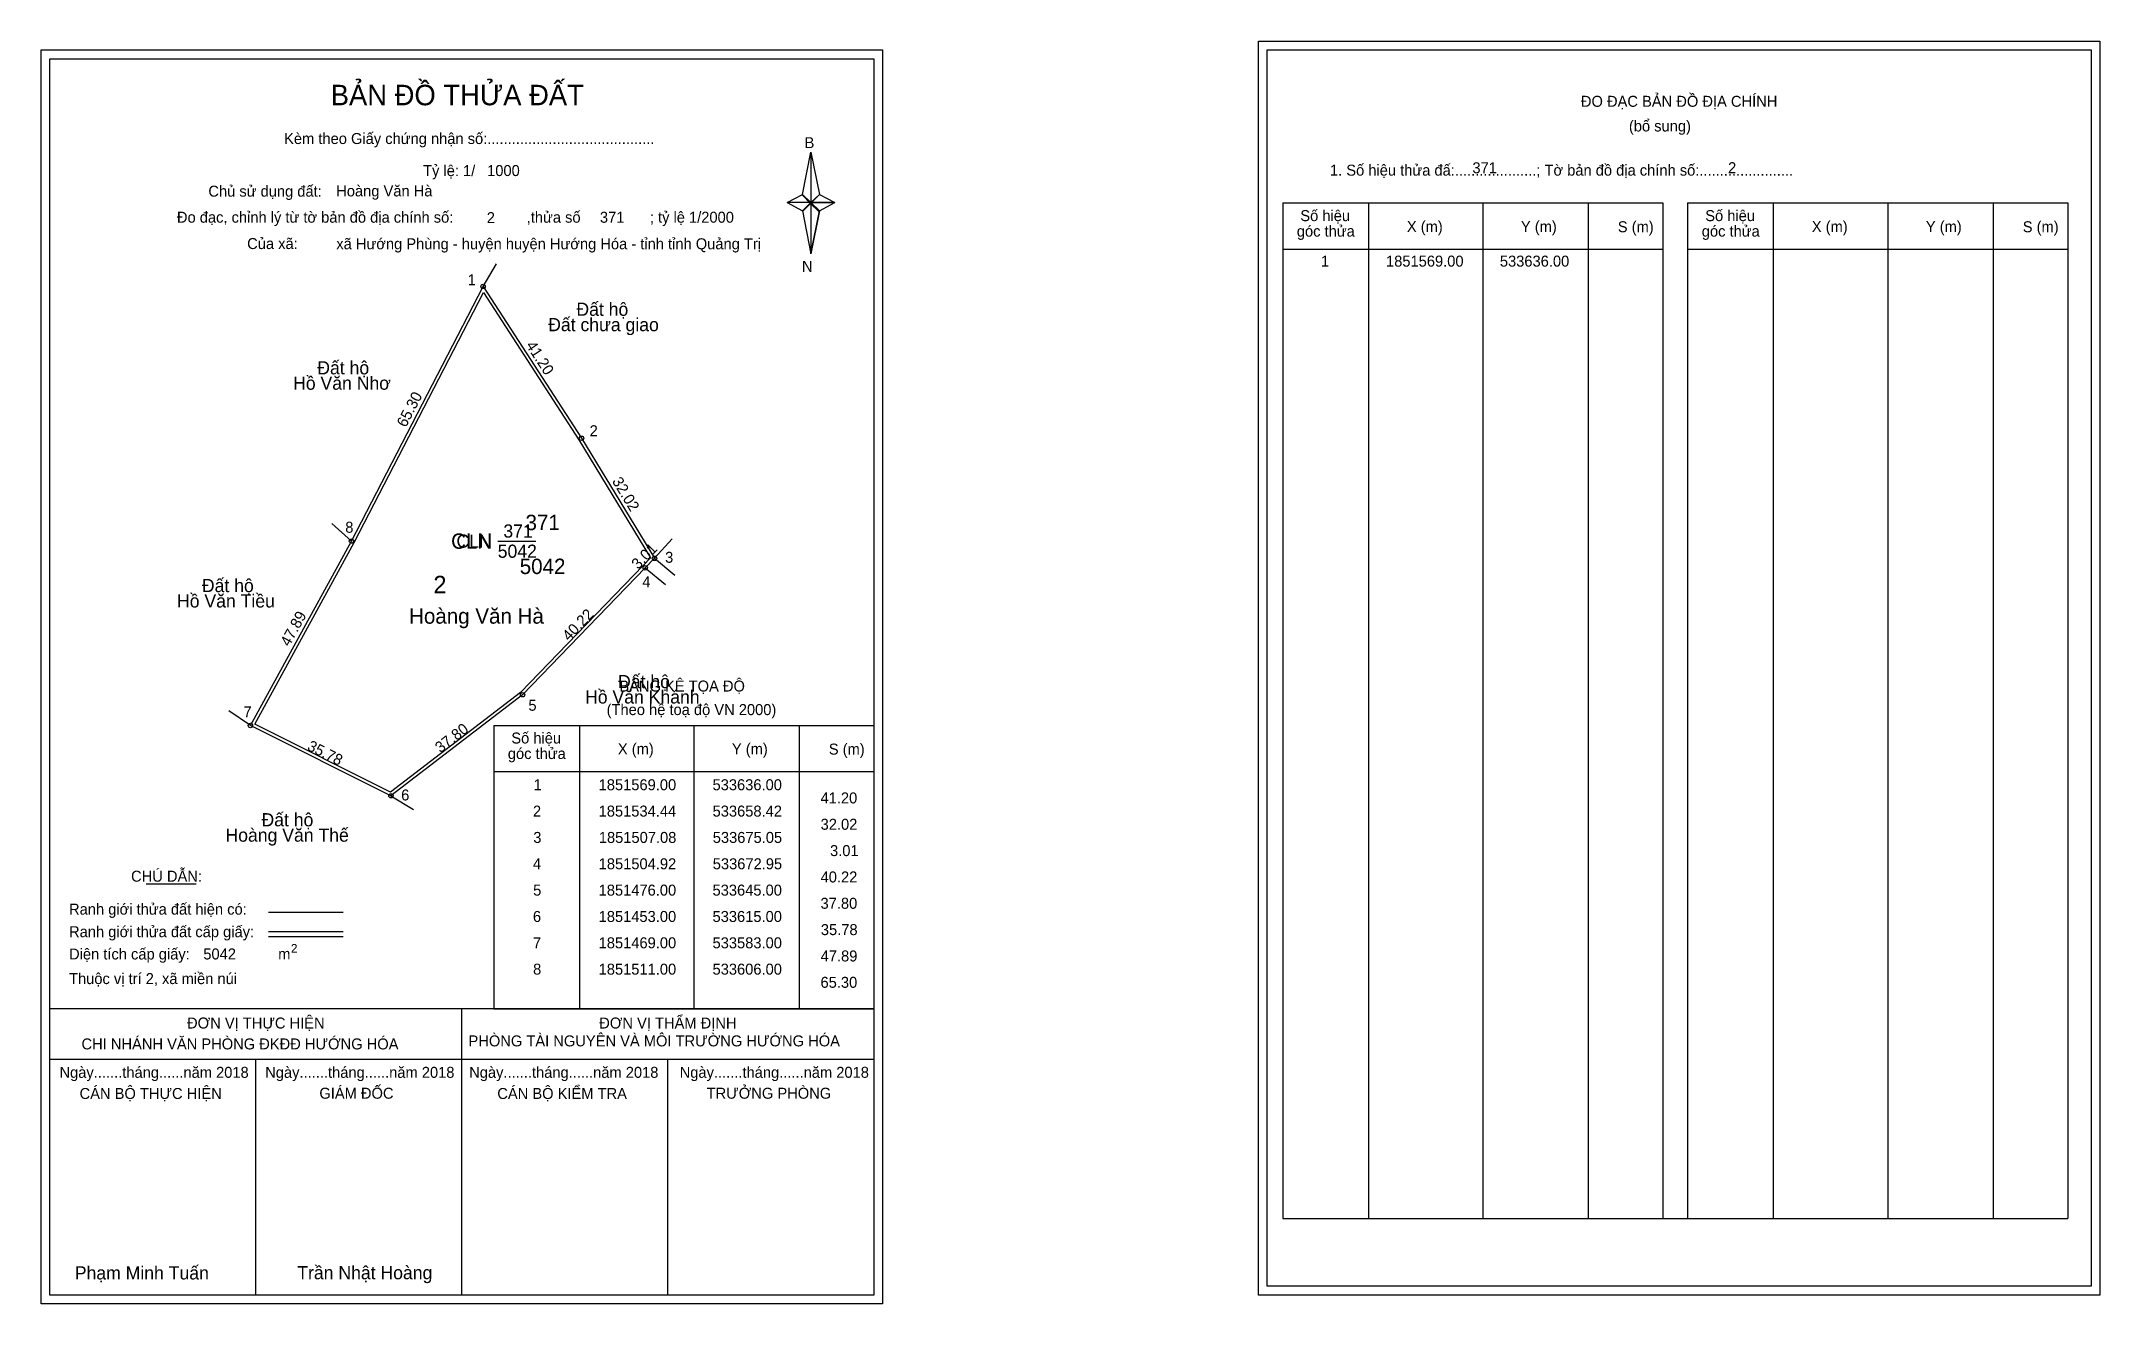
# Model space of a CAD drawing. Extents: x 533535 to 534004, y 1851337 to 1851625.
import ezdxf

# ---------------------------------------------------------------- set-up
doc = ezdxf.new("R2010")
doc.units = 0
for name, color, linetype in [('Level 1', 7, 'Continuous'), ('Level 10', 7, 'Continuous'), ('Level 11', 7, 'Continuous'), ('Level 13', 7, 'Continuous'), ('Level 2', 7, 'Continuous'), ('Level 27', 7, 'Continuous'), ('Level 3', 7, 'Continuous'), ('Level 36', 7, 'Continuous'), ('Level 4', 7, 'Continuous'), ('Level 49', 7, 'Continuous'), ('Level 5', 7, 'Continuous'), ('Level 53', 7, 'Continuous'), ('Level 55', 7, 'Continuous'), ('Level 6', 7, 'Continuous'), ('Level 63', 7, 'Continuous'), ('Level 7', 7, 'Continuous'), ('Level 9', 7, 'Continuous')]:
    doc.layers.add(name, color=color, linetype=linetype)

msp = doc.modelspace()

# ---------------------------------------------------------------- linework, layer by layer
at = {"layer": 'Level 1'}
for p, q in [((533537.32, 1851620.86), (533537.32, 1851620.86)), ((533814.64, 1851622.86), (533814.64, 1851622.86)), ((533708.74, 1851589.98), (533710.71, 1851599.62)), ((533710.71, 1851599.62), (533710.71, 1851588.1)), ((533710.71, 1851599.62), (533712.68, 1851589.98)), ((533705.3, 1851588.1), (533708.74, 1851589.98)), ((533708.74, 1851589.98), (533710.71, 1851588.1)), ((533710.56, 1851587.88), (533708.74, 1851589.76)), ((533710.71, 1851588.1), (533708.74, 1851586.26)), ((533710.56, 1851587.88), (533708.74, 1851586.04)), ((533708.74, 1851586.04), (533710.56, 1851587.88)), ((533708.74, 1851586.26), (533710.71, 1851576.4)), ((533712.53, 1851589.76), (533710.56, 1851587.88)), ((533710.56, 1851587.88), (533712.53, 1851589.76)), ((533712.53, 1851586.04), (533710.56, 1851587.88)), ((533712.68, 1851589.98), (533710.71, 1851588.1)), ((533710.71, 1851588.1), (533710.71, 1851576.4)), ((533710.71, 1851588.1), (533716.12, 1851588.1)), ((533710.71, 1851588.1), (533712.68, 1851586.26)), ((533712.68, 1851586.26), (533710.71, 1851576.4)), ((533712.68, 1851586.26), (533716.12, 1851588.1)), ((533818.18, 1851588.01), (533904.78, 1851588.01)), ((533837.77, 1851356.74), (533837.77, 1851588.01)), ((533863.84, 1851356.74), (533863.84, 1851588.01)), ((533887.81, 1851588.01), (533887.81, 1851356.74)), ((533904.78, 1851588.01), (533904.78, 1851356.74)), ((533910.43, 1851588.01), (533997.04, 1851588.01)), ((533930.02, 1851356.74), (533930.02, 1851588.01)), ((533956.1, 1851356.74), (533956.1, 1851588.01)), ((533980.07, 1851588.01), (533980.07, 1851356.74)), ((533997.04, 1851588.01), (533997.04, 1851356.74)), ((533818.18, 1851577.48), (533904.78, 1851577.48)), ((533910.43, 1851577.48), (533997.04, 1851577.48)), ((533638.42, 1851469.04), (533725.02, 1851469.04)), ((533658.01, 1851404.51), (533658.01, 1851469.04)), ((533684.08, 1851404.51), (533684.08, 1851469.04)), ((533708.05, 1851469.04), (533708.05, 1851404.51)), ((533638.42, 1851458.51), (533725.02, 1851458.51)), ((533559.24, 1851432.93), (533570.64, 1851432.93)), ((533587.1, 1851426.52), (533604.12, 1851426.52)), ((533587.1, 1851422.08), (533604.12, 1851422.08)), ((533587.1, 1851420.98), (533604.12, 1851420.98)), ((533644.15, 1851404.51), (533537.32, 1851404.51)), ((533725.02, 1851404.51), (533620.18, 1851404.51)), ((533631.17, 1851339.29), (533631.17, 1851404.51)), ((533638.42, 1851404.51), (533725.02, 1851404.51)), ((533725.02, 1851392.96), (533537.32, 1851392.96)), ((533584.24, 1851339.29), (533584.24, 1851392.96)), ((533678.09, 1851339.29), (533678.09, 1851392.96)), ((533818.18, 1851356.74), (533997.04, 1851356.74)), ((533725.02, 1851339.29), (533725.02, 1851339.29)), ((534002.34, 1851341.29), (534002.34, 1851341.29))]:
    msp.add_line(p, q, dxfattribs=at)
for points in [[(533708.74, 1851589.98), (533710.71, 1851599.62), (533710.71, 1851588.1)], [(533705.3, 1851588.1), (533708.74, 1851586.26), (533710.71, 1851588.1)], [(533710.71, 1851588.1), (533712.68, 1851589.98), (533716.12, 1851588.1)], [(533710.71, 1851588.1), (533710.71, 1851576.4), (533712.68, 1851586.26)]]:
    msp.add_lwpolyline(points, close=True, dxfattribs=at)
at = {"layer": 'Level 10'}
for points in [[(533675.05, 1851507.08), (533672.95, 1851504.92), (533645, 1851476), (533615, 1851453), (533583, 1851469), (533606, 1851511), (533636, 1851569), (533658.42, 1851534.44)], [(533674.17, 1851507.18), (533672.45, 1851505.41), (533644.53, 1851476.52), (533614.92, 1851453.82), (533583.96, 1851469.3), (533606.62, 1851510.67), (533636.07, 1851567.61), (533657.83, 1851534.07)]]:
    msp.add_lwpolyline(points, close=True, dxfattribs=at)
at = {"layer": 'Level 11'}
for centre in [(533636, 1851569), (533658.42, 1851534.44), (533606, 1851511), (533675.05, 1851507.08), (533675.05, 1851507.08), (533672.95, 1851504.92), (533645, 1851476), (533583, 1851469), (533615, 1851453)]:
    msp.add_circle(centre, 0.5, dxfattribs=at)
at = {"layer": 'Level 27'}
for p, q in [((533636, 1851569), (533639.04, 1851574.18)), ((533606, 1851511), (533601.52, 1851514.99)), ((533675.05, 1851507.08), (533679.1, 1851511.51)), ((533675.05, 1851507.08), (533679.68, 1851503.27)), ((533672.95, 1851504.92), (533677.58, 1851501.1)), ((533583, 1851469), (533578.04, 1851472.38)), ((533615, 1851453), (533620.14, 1851449.91))]:
    msp.add_line(p, q, dxfattribs=at)
at = {"layer": 'Level 3'}
for p, q in [((533818.18, 1851588.01), (533818.18, 1851356.74)), ((533910.43, 1851588.01), (533910.43, 1851356.74)), ((533638.42, 1851469.04), (533638.42, 1851404.51))]:
    msp.add_line(p, q, dxfattribs=at)
at = {"layer": 'Level 63'}
for points in [[(533812.65, 1851624.86), (534004.35, 1851624.86), (534004.35, 1851339.29), (533812.65, 1851339.29)], [(533535.32, 1851622.86), (533727.02, 1851622.86), (533727.02, 1851337.29), (533535.32, 1851337.29)], [(533537.32, 1851620.86), (533725.02, 1851620.86), (533725.02, 1851339.29), (533537.32, 1851339.29)], [(533814.65, 1851622.86), (534002.35, 1851622.86), (534002.35, 1851341.29), (533814.65, 1851341.29)]]:
    msp.add_lwpolyline(points, close=True, dxfattribs=at)
at = {"layer": 'Level 9'}
msp.add_line((533639.33, 1851511), (533648.02, 1851511), dxfattribs=at)

# ---------------------------------------------------------------- texts
at = {"layer": 'Level 1'}
for s, height, p in [('BẢN ĐỒ THỬA ĐẤT', 4.6657, (533601.29, 1851610.27)), ('ĐO ĐẠC BẢN ĐỒ ĐỊA CHÍNH', 2.5, (533886.12, 1851609.92)), ('(bổ sung)', 2.5, (533897.06, 1851604.3)), ('Kèm theo Giấy chứng nhận số:.........................................', 2.5, (533590.67, 1851601.44)), ('B', 2.5, (533709.25, 1851600.5)), ('1. Số hiệu thửa đấ:....................; Tờ bản đồ địa chính số:.......................', 2.5, (533828.95, 1851594.24)), ('Chủ sử dụng đất:', 2.5, (533573.41, 1851589.45)), ('Đo đạc, chỉnh lý từ tờ bản đồ địa chính số:                  ,thửa số                 ; tỷ lệ 1/2000', 2.5, (533566.25, 1851583.52)), ('Số hiệu', 2.5, (533822.19, 1851583.88)), ('Số hiệu', 2.5, (533914.45, 1851583.88)), ('góc thửa', 2.5, (533821.4, 1851580.35)), ('X (m)', 2.5, (533846.47, 1851581.4)), ('Y (m)', 2.5, (533872.45, 1851581.4)), ('S (m)', 2.5, (533894.53, 1851581.35)), ('góc thửa', 2.5, (533913.66, 1851580.35)), ('X (m)', 2.5, (533938.73, 1851581.4)), ('Y (m)', 2.5, (533964.71, 1851581.4)), ('S (m)', 2.5, (533986.79, 1851581.35)), ('Của xã:', 2.5, (533582.25, 1851577.52)), ('N', 2.5, (533708.65, 1851572.33)), ('BẢNG KÊ TỌA ĐỘ', 2.5, (533667.05, 1851476.74)), ('(Theo hệ toạ độ VN 2000)', 2.5, (533664.15, 1851471.38)), ('góc thửa', 2.5, (533641.64, 1851461.37)), ('Số hiệu', 2.5, (533642.43, 1851464.9)), ('X (m)', 2.5, (533666.71, 1851462.43)), ('Y (m)', 2.5, (533692.69, 1851462.43)), ('S (m)', 2.5, (533714.77, 1851462.38)), ('CHÚ DẪN:', 2.5, (533555.8, 1851433.43)), ('Ranh giới thửa đất hiện có:', 2.5, (533541.67, 1851425.93)), ('Ranh giới thửa đất cấp giấy:', 2.5, (533541.67, 1851420.79)), ('Diện tích cấp giấy:', 2.5, (533541.67, 1851415.71)), ('m', 2.5, (533589.32, 1851415.73)), ('2', 2, (533592.22, 1851417.24)), ('Thuộc vị trí 2, xã miền núi', 2.5, (533541.67, 1851410.11)), ('ĐƠN VỊ THỰC HIỆN', 2.5, (533568.55, 1851399.99)), ('ĐƠN VỊ THẨM ĐỊNH', 2.5, (533662.46, 1851399.99)), ('CHI NHÁNH VĂN PHÒNG ĐKĐĐ HƯỚNG HÓA', 2.5, (533544.51, 1851395.23)), ('PHÒNG TÀI NGUYÊN VÀ MÔI TRƯỜNG HƯỚNG HÓA', 2.5, (533632.68, 1851395.92)), ('Ngày.......tháng......năm 2018', 2.5, (533539.49, 1851388.76)), ('Ngày.......tháng......năm 2018', 2.5, (533586.36, 1851388.76)), ('Ngày.......tháng......năm 2018', 2.5, (533632.83, 1851388.76)), ('Ngày.......tháng......năm 2018', 2.5, (533680.79, 1851388.76)), ('CÁN BỘ THỰC HIỆN', 2.5, (533544.07, 1851383.94)), ('GIÁM ĐỐC', 2.5, (533598.7, 1851384)), ('CÁN BỘ KIỂM TRA', 2.5, (533639.24, 1851383.94)), ('TRƯỞNG PHÒNG', 2.5, (533686.93, 1851384)), ('Phạm Minh Tuấn', 3, (533542.98, 1851342.83)), ('Trần Nhật Hoàng', 3, (533593.67, 1851342.88))]:
    msp.add_text(s, height=height, dxfattribs=at).set_placement(p)
at = {"layer": 'Level 11'}
msp.add_text('Tỷ lệ: 1/', height=2.5, dxfattribs=at).set_placement((533622.33, 1851594.13))
at = {"layer": 'Level 13'}
for s, p in [('CLN', (533629.94, 1851509.5)), ('371', (533640.62, 1851511.8)), ('5042', (533639.33, 1851507.2))]:
    msp.add_text(s, height=3, dxfattribs=at).set_placement(p)
at = {"layer": 'Level 2'}
msp.add_text('Hoàng Văn Hà', height=3.5, dxfattribs=at).set_placement((533619.14, 1851492.19))
at = {"layer": 'Level 3'}
msp.add_text('CLN', height=3.5, dxfattribs=at).set_placement((533628.71, 1851509.25))
at = {"layer": 'Level 36'}
for s, p in [('Đất chưa giao', (533650.83, 1851558.81)), ('Đất hộ', (533657.26, 1851562.31)), ('Hồ Văn Nhơ', (533592.72, 1851545.48)), ('Đất hộ', (533598.23, 1851548.98)), ('Đất hộ', (533571.94, 1851499.38)), ('Hồ Văn Tiều', (533566.27, 1851495.88)), ('Đất hộ', (533666.75, 1851477.51)), ('Hồ Văn Khánh', (533659.24, 1851474.01)), ('Hoàng Văn Thế', (533577.31, 1851442.54)), ('Đất hộ', (533585.51, 1851446.04))]:
    msp.add_text(s, height=3, dxfattribs=at).set_placement(p)
at = {"layer": 'Level 4'}
msp.add_text('371', height=3.5, dxfattribs=at).set_placement((533645.67, 1851513.5))
at = {"layer": 'Level 49'}
for s, rotation, p in [('41.20', 302.9726, (533645.66, 1851555.59)), ('65.30', 62.6501, (533618.41, 1851536.74)), ('32.02', 301.2921, (533665.3, 1851524.66)), ('3.01', 45.8069, (533671.33, 1851504.4)), ('47.89', 61.294, (533591.84, 1851486.81)), ('40.22', 45.9772, (533655.57, 1851488.08)), ('37.80', 37.4762, (533626.27, 1851462.65)), ('35.78', 333.4349, (533595.74, 1851463.53))]:
    msp.add_text(s, height=2.5, rotation=rotation, dxfattribs=at).set_placement(p)
at = {"layer": 'Level 5'}
msp.add_text('5042', height=3.5, dxfattribs=at).set_placement((533644.35, 1851503.5))
at = {"layer": 'Level 53'}
for s, p in [('1', (533826.9, 1851573.52)), ('1851569.00', (533841.72, 1851573.52)), ('533636.00', (533867.66, 1851573.52)), ('1', (533647.51, 1851454.26)), ('1851569.00', (533662.33, 1851454.26)), ('533636.00', (533688.28, 1851454.26)), ('2', (533647.36, 1851448.26)), ('1851534.44', (533662.33, 1851448.26)), ('533658.42', (533688.29, 1851448.26)), ('41.20', (533712.88, 1851451.26)), ('32.02', (533712.9, 1851445.26)), ('3', (533647.44, 1851442.26)), ('1851507.08', (533662.37, 1851442.26)), ('533675.05', (533688.33, 1851442.26)), ('3.01', (533715.05, 1851439.26)), ('4', (533647.35, 1851436.26)), ('1851504.92', (533662.34, 1851436.26)), ('533672.95', (533688.33, 1851436.26)), ('40.22', (533712.9, 1851433.26)), ('5', (533647.41, 1851430.26)), ('1851476.00', (533662.33, 1851430.26)), ('533645.00', (533688.28, 1851430.26)), ('6', (533647.36, 1851424.26)), ('1851453.00', (533662.33, 1851424.26)), ('533615.00', (533688.28, 1851424.26)), ('37.80', (533712.88, 1851427.26)), ('35.78', (533712.96, 1851421.26)), ('7', (533647.37, 1851418.26)), ('1851469.00', (533662.33, 1851418.26)), ('533583.00', (533688.28, 1851418.26)), ('47.89', (533712.91, 1851415.26)), ('8', (533647.39, 1851412.26)), ('1851511.00', (533662.33, 1851412.26)), ('533606.00', (533688.28, 1851412.26)), ('65.30', (533712.88, 1851409.26))]:
    msp.add_text(s, height=2.5, dxfattribs=at).set_placement(p)
at = {"layer": 'Level 55'}
for s, height, p in [('1', 0.4, (533635.89, 1851569)), ('0', 0.11, (533635.96, 1851568.89)), ('0', 0.11, (533635.96, 1851568.89)), ('0', 0.11, (533635.96, 1851568.89)), ('0', 0.11, (533635.96, 1851568.89)), ('2', 0.4, (533658.28, 1851534.44)), ('0', 0.11, (533658.38, 1851534.33)), ('0', 0.11, (533658.38, 1851534.33)), ('8', 0.4, (533605.87, 1851511)), ('370', 0.11, (533605.88, 1851510.89)), ('0', 0.11, (533605.96, 1851510.89)), ('0', 0.11, (533605.96, 1851510.89)), ('3', 0.4, (533674.93, 1851507.08)), ('0', 0.11, (533675.01, 1851506.97)), ('0', 0.11, (533675.01, 1851506.97)), ('0', 0.11, (533675.01, 1851506.97)), ('4', 0.4, (533672.81, 1851504.92)), ('373', 0.11, (533672.83, 1851504.81)), ('0', 0.11, (533672.91, 1851504.81)), ('5', 0.4, (533644.87, 1851476)), ('373', 0.11, (533644.88, 1851475.89)), ('7', 0.4, (533582.87, 1851469)), ('376', 0.11, (533582.88, 1851468.89)), ('370', 0.11, (533582.88, 1851468.89)), ('6', 0.4, (533614.86, 1851453)), ('373', 0.11, (533614.88, 1851452.89)), ('376', 0.11, (533614.88, 1851452.89))]:
    msp.add_text(s, height=height, dxfattribs=at).set_placement(p)
at = {"layer": 'Level 6'}
for s, p in [('1000', (533636.92, 1851594.15)), ('371', (533861.4, 1851594.78)), ('2', (533919.65, 1851594.8)), ('Hoàng Văn Hà', (533602.54, 1851589.51)), ('2', (533636.84, 1851583.43)), ('371', (533662.62, 1851583.51)), ('xã Hướng Phùng - huyện huyện Hướng Hóa - tỉnh tỉnh Quảng Trị', (533602.56, 1851577.47)), ('5042', (533572.26, 1851415.72))]:
    msp.add_text(s, height=2.5, dxfattribs=at).set_placement(p)
at = {"layer": 'Level 7'}
msp.add_text('2', height=4, dxfattribs=at).set_placement((533624.69, 1851499.1))
at = {"layer": 'Level 9'}
for s, p in [('1', (533632.5, 1851569.29)), ('2', (533660.28, 1851534.89)), ('8', (533604.6, 1851512.9)), ('3', (533677.47, 1851506.06)), ('4', (533672.27, 1851500.48)), ('7', (533581.41, 1851470.86)), ('5', (533646.33, 1851472.36)), ('6', (533617.34, 1851451.93))]:
    msp.add_text(s, height=2.5, dxfattribs=at).set_placement(p)

doc.saveas('drawing.dxf')
